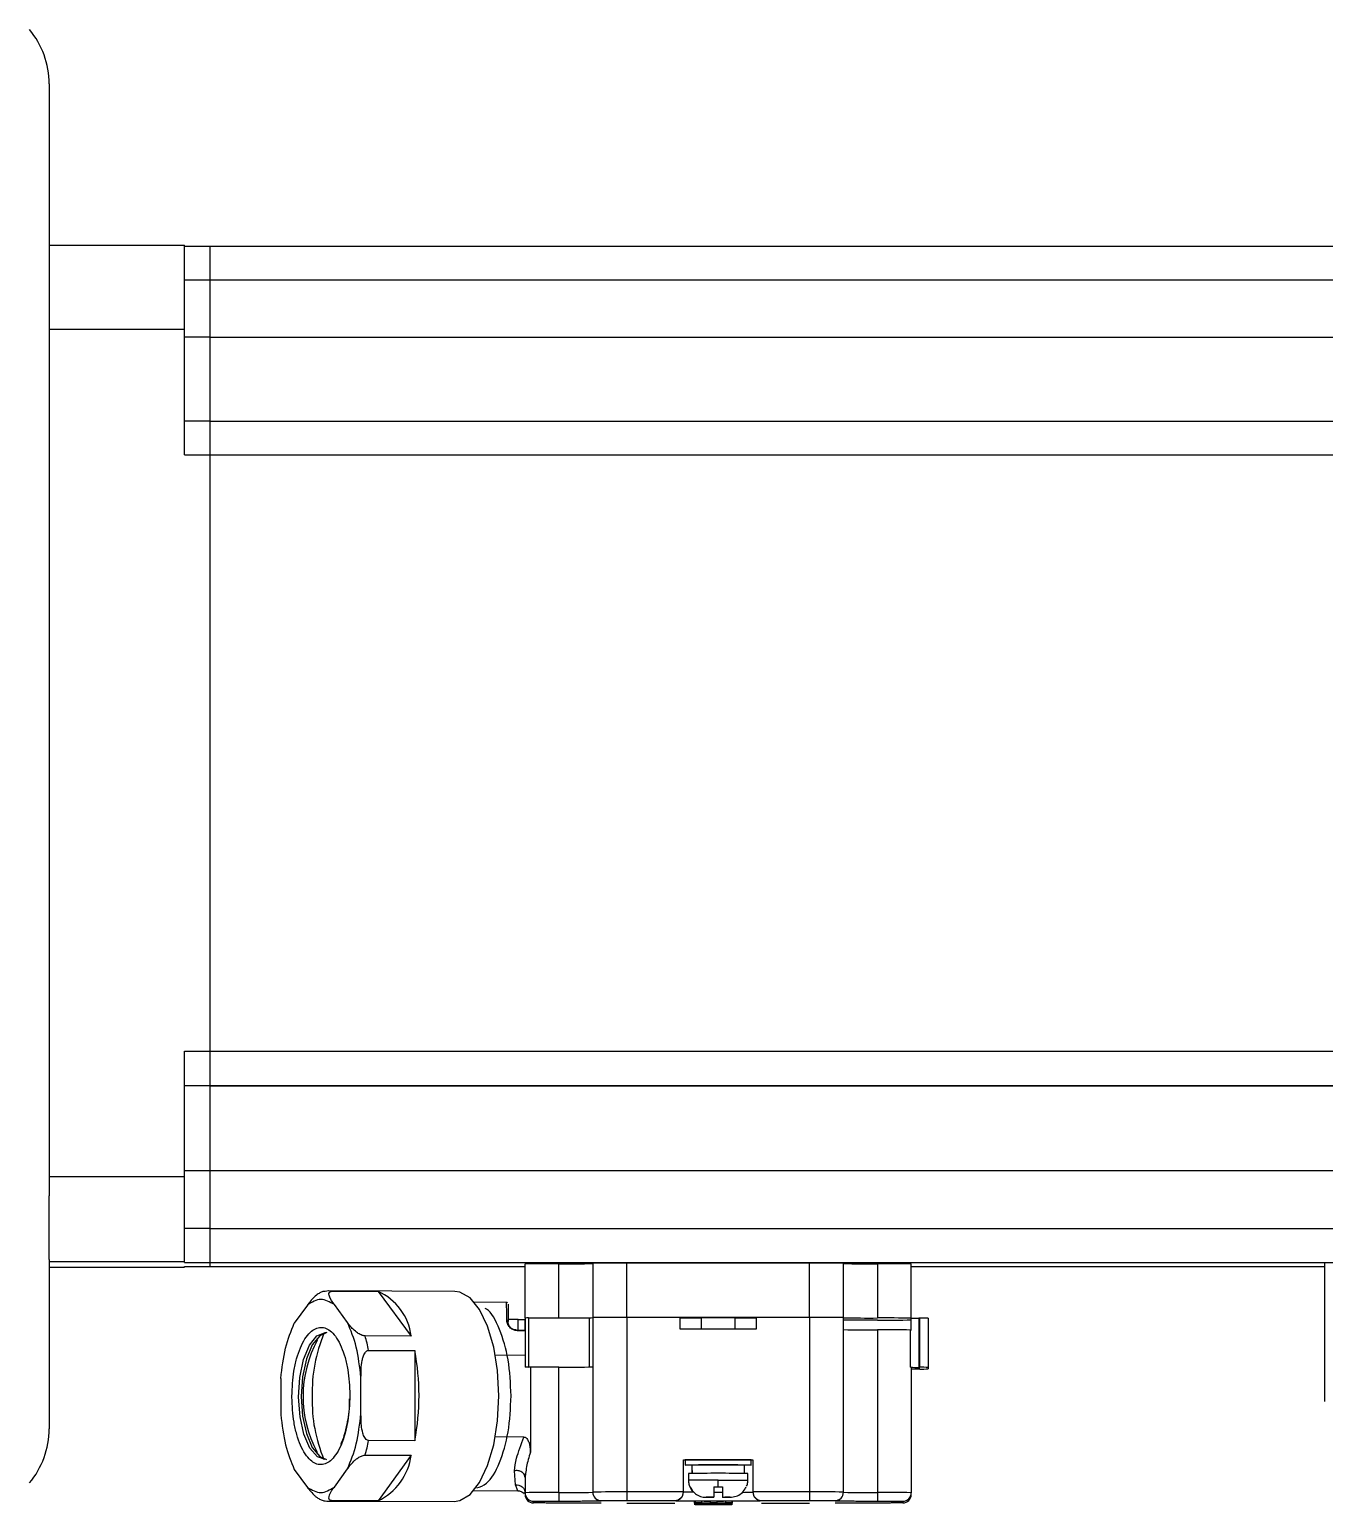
# Model space of a CAD drawing. Header units: millimetres. Extents: x 415 to 2018, y 500 to 823.
# Drawn here: x 1175.1 to 1182.75, y 711.06 to 719.77 of the extents above; entities that cross this region are included whole.
import ezdxf

# ---------------------------------------------------------------- set-up
doc = ezdxf.new("R2010")
doc.units = ezdxf.units.MM

msp = doc.modelspace()

# ---------------------------------------------------------------- linework, layer by layer
at = {"color": 161, "linetype": 'Continuous', "lineweight": 25, "true_color": 0x67adff}
for p, q in [((1175.2177, 719.4463), (1175.2177, 718.4808)), ((1175.2177, 718.4931), (1176.0177, 718.4931)), ((1175.2177, 718.4808), (1175.2177, 718.1099)), ((1176.0177, 717.9963), (1176.0177, 718.4931)), ((1176.0177, 718.4884), (1176.1677, 718.4884)), ((1176.1677, 718.4884), (1184.8977, 718.4884)), ((1176.1677, 718.2897), (1176.1677, 718.4884)), ((1176.0177, 718.2897), (1176.1677, 718.2897)), ((1176.1677, 718.2897), (1184.8977, 718.2897)), ((1176.1677, 717.9497), (1176.1677, 718.2897)), ((1175.2177, 718.1099), (1175.2177, 715.1347)), ((1176.0177, 717.9963), (1175.2177, 717.9963)), ((1176.0177, 717.2563), (1176.0177, 717.9963)), ((1176.1677, 717.9497), (1176.0177, 717.9497)), ((1176.1677, 717.9497), (1184.8977, 717.9497)), ((1176.1677, 717.455), (1176.1677, 717.9497)), ((1176.1677, 717.455), (1176.0177, 717.455)), ((1176.1677, 717.455), (1184.8977, 717.455)), ((1176.1677, 717.2563), (1176.1677, 717.455)), ((1176.0177, 717.2563), (1176.1677, 717.2563)), ((1176.1677, 717.2563), (1184.8977, 717.2563)), ((1176.1677, 713.7364), (1176.1677, 717.2563)), ((1175.2177, 715.1347), (1175.2177, 712.8827)), ((1176.0177, 713.7364), (1176.1677, 713.7364)), ((1176.0177, 712.9964), (1176.0177, 713.7364)), ((1176.1677, 713.7364), (1184.8977, 713.7364)), ((1176.1677, 713.5351), (1176.1677, 713.7364)), ((1176.0177, 713.5351), (1176.1677, 713.5351)), ((1176.1677, 713.533), (1176.0177, 713.533)), ((1176.1677, 713.5351), (1184.8977, 713.5351)), ((1176.1677, 713.533), (1176.1677, 713.5351)), ((1176.1677, 713.533), (1184.8977, 713.533)), ((1176.1677, 713.0298), (1176.1677, 713.533)), ((1175.2177, 712.9964), (1176.0177, 712.9964)), ((1176.1677, 713.0298), (1176.0177, 713.0298)), ((1176.0177, 712.4932), (1176.0177, 712.9964)), ((1184.8977, 713.0298), (1176.1677, 713.0298)), ((1176.1677, 712.6898), (1176.1677, 713.0298)), ((1175.2177, 712.507), (1175.2177, 712.8827)), ((1176.1677, 712.6898), (1176.0177, 712.6898)), ((1176.1677, 712.6898), (1184.8977, 712.6898)), ((1176.1677, 712.4886), (1176.1677, 712.6898)), ((1175.2177, 712.507), (1175.2177, 711.5084)), ((1176.0177, 712.4932), (1175.2177, 712.4932)), ((1175.2177, 712.4615), (1176.0177, 712.4615)), ((1176.0177, 712.4886), (1176.0177, 712.4932)), ((1176.0177, 712.4886), (1176.1677, 712.4886)), ((1176.0177, 712.4662), (1176.1677, 712.4662)), ((1176.0177, 712.4615), (1176.0177, 712.4662)), ((1176.1677, 712.4886), (1184.8977, 712.4886)), ((1176.1677, 712.4662), (1176.1677, 712.4886)), ((1176.1677, 712.4662), (1178.0277, 712.4662)), ((1178.0277, 712.1608), (1178.0277, 712.4808)), ((1178.2277, 712.1629), (1178.2277, 712.4821)), ((1178.4277, 712.4843), (1178.4277, 712.1643)), ((1178.6277, 712.1656), (1178.6277, 712.4856)), ((1179.7077, 712.4856), (1178.6277, 712.4856)), ((1179.7077, 712.1656), (1179.7077, 712.4856)), ((1179.9077, 712.1643), (1179.9077, 712.4843)), ((1180.1077, 712.4821), (1180.1077, 712.1621)), ((1180.3077, 712.161), (1180.3077, 712.4808)), ((1180.3077, 712.4662), (1182.7477, 712.4662)), ((1182.7477, 712.484), (1182.7477, 711.6741)), ((1177.6126, 712.3193), (1176.8695, 712.3215)), ((1176.8886, 712.3198), (1177.1605, 712.319)), ((1177.1605, 712.319), (1177.3552, 712.0556)), ((1177.9178, 712.2539), (1177.7288, 712.2545)), ((1176.7429, 712.2387), (1176.6651, 712.1313)), ((1176.9796, 712.1356), (1176.9017, 712.2409)), ((1177.9277, 712.2433), (1177.9277, 712.1407)), ((1178.0277, 712.1618), (1178.0277, 711.8718)), ((1178.0477, 712.1621), (1178.4077, 712.1638)), ((1178.0477, 712.1621), (1178.0477, 711.8721)), ((1178.4077, 711.8738), (1178.4077, 712.1638)), ((1178.4277, 712.1643), (1178.4277, 711.1343)), ((1179.7077, 712.1656), (1178.6277, 712.1656)), ((1178.6277, 712.1656), (1178.6277, 711.1356)), ((1178.9427, 712.1656), (1178.6277, 712.1656)), ((1178.9427, 712.0956), (1178.9427, 712.1656)), ((1178.9427, 712.1623), (1179.0677, 712.1623)), ((1179.0677, 712.1646), (1179.0677, 712.0956)), ((1179.2677, 712.0956), (1179.2677, 712.1646)), ((1179.2677, 712.1623), (1179.3927, 712.1623)), ((1179.3927, 712.1656), (1179.3927, 712.0956)), ((1179.7077, 712.1656), (1179.3927, 712.1656)), ((1179.7077, 712.1656), (1179.7077, 711.1356)), ((1179.9077, 711.1343), (1179.9077, 712.1643)), ((1177.9277, 712.1559), (1177.9877, 712.1559)), ((1177.9777, 712.091), (1178.0278, 712.0908)), ((1177.9807, 712.088), (1178.0278, 712.0879)), ((1177.9877, 712.091), (1177.9877, 712.1559)), ((1178.0277, 712.1513), (1177.9877, 712.1513)), ((1178.0277, 712.1608), (1178.0277, 712.1513)), ((1178.0277, 712.0908), (1178.0277, 712.1513)), ((1179.3927, 712.0956), (1178.9427, 712.0956)), ((1180.1077, 712.0921), (1180.1077, 711.1321)), ((1180.3037, 711.8711), (1180.3037, 712.0911)), ((1180.3077, 712.091), (1180.3077, 712.161)), ((1180.3527, 712.1608), (1180.3527, 711.8708)), ((1180.3577, 712.1608), (1180.3527, 712.1608)), ((1180.3577, 711.8708), (1180.3577, 712.1608)), ((1180.4077, 712.1605), (1180.4077, 711.8705)), ((1177.3552, 712.0556), (1177.0834, 712.0564)), ((1177.1043, 711.9708), (1177.3762, 711.97)), ((1177.3762, 711.97), (1177.3762, 711.4379)), ((1177.8521, 711.9441), (1178.0277, 711.9436)), ((1178.0277, 711.8716), (1178.0277, 711.8718)), ((1178.0589, 711.8715), (1178.0277, 711.8716)), ((1178.0477, 711.8721), (1178.4077, 711.8738)), ((1178.0589, 711.8715), (1178.0589, 711.3696)), ((1178.2277, 711.1321), (1178.2277, 711.8721)), ((1180.3077, 711.8708), (1180.3077, 711.1308)), ((1180.3527, 711.8708), (1180.3577, 711.8708)), ((1180.3577, 711.8609), (1180.3527, 711.8609)), ((1180.4077, 711.8705), (1180.4077, 711.8613)), ((1176.5857, 711.8047), (1176.5857, 711.5921)), ((1177.059, 711.5986), (1177.059, 711.8112)), ((1176.6512, 711.6949), (1176.6512, 711.7)), ((1176.9935, 711.7085), (1176.9935, 711.7034)), ((1182.7477, 711.6741), (1182.7477, 711.6699)), ((1177.3762, 711.4379), (1177.1043, 711.4387)), ((1178.0213, 711.4596), (1177.852, 711.4601)), ((1177.0834, 711.3525), (1177.3552, 711.3517)), ((1177.3552, 711.3517), (1177.1605, 711.083)), ((1178.9627, 711.3256), (1179.3727, 711.3256)), ((1178.9627, 711.1356), (1178.9627, 711.3256)), ((1178.9627, 711.3241), (1178.9727, 711.3237)), ((1178.9727, 711.3241), (1178.9727, 711.2941)), ((1179.3227, 711.2446), (1179.3227, 711.2941)), ((1179.3627, 711.2941), (1179.3627, 711.3241)), ((1179.3627, 711.3237), (1179.3727, 711.3241)), ((1179.3727, 711.3256), (1179.3727, 711.1356)), ((1176.6651, 711.2677), (1176.7429, 711.1625)), ((1176.9017, 711.1646), (1176.9796, 711.272)), ((1177.9706, 711.1767), (1177.9648, 711.2599)), ((1178.0266, 711.2281), (1178.029, 711.242)), ((1178.0309, 711.2434), (1178.0277, 711.2204)), ((1178.0277, 711.2204), (1178.0277, 711.1308)), ((1178.9927, 711.2441), (1178.9927, 711.2041)), ((1179.1677, 711.1651), (1179.1677, 711.2052)), ((1179.3427, 711.2041), (1179.3427, 711.2441)), ((1177.7255, 711.1435), (1177.9845, 711.1427)), ((1177.9842, 711.1427), (1177.9706, 711.1767)), ((1178.0277, 711.1308), (1178.0277, 711.1297)), ((1178.2277, 711.1321), (1178.2277, 711.0818)), ((1178.4277, 711.1343), (1178.4277, 711.1334)), ((1178.6277, 711.1356), (1178.6277, 711.0853)), ((1178.9627, 711.1356), (1178.6277, 711.1356)), ((1178.9627, 711.1341), (1178.9627, 711.1356)), ((1179.0029, 711.1639), (1179.0029, 711.1642)), ((1179.1427, 711.1651), (1179.1677, 711.1651)), ((1179.1427, 711.1651), (1179.1427, 711.1045)), ((1179.1677, 711.163), (1179.1427, 711.163)), ((1179.1677, 711.1651), (1179.1927, 711.1651)), ((1179.1927, 711.163), (1179.1677, 711.163)), ((1179.1927, 711.1651), (1179.1927, 711.1045)), ((1179.3325, 711.1642), (1179.3325, 711.1639)), ((1179.7077, 711.1356), (1179.3727, 711.1356)), ((1179.3727, 711.1356), (1179.3727, 711.1341)), ((1179.7077, 711.1356), (1179.7077, 711.0853)), ((1179.9077, 711.1334), (1179.9077, 711.1343)), ((1180.1077, 711.1321), (1180.1077, 711.0818)), ((1180.3077, 711.1209), (1180.3077, 711.1308)), ((1176.8658, 711.0815), (1177.609, 711.0793)), ((1177.1605, 711.083), (1176.8886, 711.0838)), ((1178.0309, 711.1109), (1178.0306, 711.1123)), ((1178.0777, 711.071), (1178.0777, 711.0808)), ((1178.4777, 711.0834), (1178.4777, 711.0843)), ((1178.6277, 711.0853), (1178.9127, 711.0853)), ((1178.9127, 711.0665), (1178.6277, 711.0665)), ((1178.9127, 711.0853), (1178.9127, 711.0841)), ((1179.027, 711.0791), (1179.027, 711.0691)), ((1179.2486, 711.0682), (1179.0314, 711.0682)), ((1179.0314, 711.0682), (1179.0314, 711.0679)), ((1179.0314, 711.0679), (1179.162, 711.0679)), ((1179.2486, 711.063), (1179.0314, 711.063)), ((1179.0314, 711.063), (1179.0314, 711.0627)), ((1179.0314, 711.0627), (1179.162, 711.0627)), ((1179.0694, 711.0808), (1179.0315, 711.0808)), ((1179.0315, 711.0808), (1179.0315, 711.0708)), ((1179.0315, 711.0708), (1179.0316, 711.0703)), ((1179.0694, 711.0708), (1179.0315, 711.0708)), ((1179.2484, 711.0669), (1179.0316, 711.0663)), ((1179.0316, 711.0663), (1179.082, 711.0661)), ((1179.0316, 711.0661), (1179.0316, 711.0658)), ((1179.0316, 711.0658), (1179.1973, 711.0653)), ((1179.1973, 711.0653), (1179.0316, 711.0649)), ((1179.0316, 711.0646), (1179.2345, 711.0651)), ((1179.0316, 711.0649), (1179.0316, 711.0646)), ((1179.2484, 711.0616), (1179.0316, 711.0616)), ((1179.0316, 711.0616), (1179.0316, 711.0613)), ((1179.0316, 711.0613), (1179.2484, 711.0613)), ((1179.0317, 711.0672), (1179.0317, 711.067)), ((1179.0317, 711.067), (1179.2486, 711.067)), ((1179.0317, 711.062), (1179.0317, 711.0619)), ((1179.0317, 711.0619), (1179.2486, 711.0619)), ((1179.162, 711.0679), (1179.0409, 711.0673)), ((1179.162, 711.0627), (1179.0409, 711.0621)), ((1179.0889, 711.0694), (1179.0611, 711.0696)), ((1179.0694, 711.0808), (1179.0694, 711.0708)), ((1179.0694, 711.0703), (1179.0694, 711.0708)), ((1179.082, 711.0661), (1179.1677, 711.0664)), ((1179.1427, 711.1042), (1179.097, 711.1042)), ((1179.1427, 711.1039), (1179.097, 711.1039)), ((1179.1068, 711.0673), (1179.242, 711.068)), ((1179.2486, 711.0673), (1179.1068, 711.0673)), ((1179.1068, 711.0621), (1179.242, 711.0628)), ((1179.2486, 711.0621), (1179.1068, 711.0621)), ((1179.1603, 711.0808), (1179.1199, 711.0808)), ((1179.1199, 711.0808), (1179.1199, 711.0708)), ((1179.1199, 711.0708), (1179.1199, 711.07)), ((1179.1603, 711.0708), (1179.1199, 711.0708)), ((1179.1427, 711.1042), (1179.1427, 711.1039)), ((1179.1603, 711.0808), (1179.1603, 711.0708)), ((1179.1603, 711.07), (1179.1603, 711.0708)), ((1179.1677, 711.0664), (1179.1677, 711.0659)), ((1179.1677, 711.0659), (1179.2081, 711.0658)), ((1179.2198, 711.0696), (1179.1901, 711.0694)), ((1179.1927, 711.1042), (1179.2384, 711.1042)), ((1179.1927, 711.1039), (1179.2384, 711.1039)), ((1179.1927, 711.1039), (1179.1927, 711.1036)), ((1179.2081, 711.0665), (1179.2484, 711.0666)), ((1179.2081, 711.0658), (1179.2081, 711.0665)), ((1179.2485, 711.0808), (1179.2107, 711.0808)), ((1179.2107, 711.0808), (1179.2107, 711.0708)), ((1179.2485, 711.0708), (1179.2107, 711.0708)), ((1179.2107, 711.0708), (1179.2107, 711.0703)), ((1179.2484, 711.0666), (1179.2484, 711.0669)), ((1179.2484, 711.0654), (1179.2484, 711.0653)), ((1179.2484, 711.0613), (1179.2484, 711.0616)), ((1179.2485, 711.0808), (1179.2485, 711.0708)), ((1179.2485, 711.0703), (1179.2485, 711.0708)), ((1179.2486, 711.0681), (1179.2486, 711.0682)), ((1179.2486, 711.067), (1179.2486, 711.0673)), ((1179.2486, 711.0629), (1179.2486, 711.063)), ((1179.2486, 711.0619), (1179.2486, 711.0621)), ((1179.253, 711.0691), (1179.253, 711.0791)), ((1179.4227, 711.0853), (1179.7077, 711.0853)), ((1179.4227, 711.0841), (1179.4227, 711.0853)), ((1179.7077, 711.0665), (1179.4227, 711.0665)), ((1179.8577, 711.0843), (1179.8577, 711.0834)), ((1180.2577, 711.0808), (1180.2577, 711.071))]:
    msp.add_line(p, q, dxfattribs=at)
for points in [[(1177.609, 711.0793), (1177.6424, 711.0843), (1177.7037, 711.1209), (1177.7597, 711.1911), (1177.8069, 711.2909), (1177.8428, 711.4144), (1177.8652, 711.5544), (1177.8728, 711.7029), (1177.8652, 711.8512), (1177.8428, 711.9906), (1177.8069, 712.1131), (1177.7597, 712.2116), (1177.7037, 712.2803), (1177.6424, 712.3152), (1177.6126, 712.3193)], [(1179.0327, 712.1641), (1179.043, 712.1644), (1179.0723, 712.1647), (1179.1161, 712.1648), (1179.1677, 712.1649), (1179.2194, 712.1648), (1179.2632, 712.1647), (1179.2924, 712.1644), (1179.3027, 712.1641), (1179.2924, 712.1637), (1179.2677, 712.1635)], [(1179.0677, 712.1635), (1179.043, 712.1637), (1179.0327, 712.1641)], [(1176.8484, 711.3266), (1176.8023, 711.343), (1176.7578, 711.3945), (1176.7224, 711.476), (1176.6994, 711.5796), (1176.691, 711.6952), (1176.6982, 711.8113), (1176.7202, 711.9168), (1176.7549, 712.0011), (1176.7988, 712.0562), (1176.8477, 712.0765), (1176.8507, 712.0766)], [(1176.8582, 712.0761), (1176.8157, 712.0575), (1176.7716, 712.0037), (1176.7365, 711.9202), (1176.714, 711.8154), (1176.7062, 711.6994)], [(1176.7062, 711.6994), (1176.714, 711.5836), (1176.7365, 711.4794), (1176.7716, 711.3969), (1176.8157, 711.3442), (1176.856, 711.327)], [(1179.0147, 711.2933), (1178.9876, 711.2936), (1178.9727, 711.2941), (1178.9876, 711.2945), (1179.0298, 711.2949), (1179.0931, 711.2952), (1179.1677, 711.2953), (1179.2423, 711.2952), (1179.3056, 711.2949), (1179.3479, 711.2945), (1179.3627, 711.2941)], [(1179.3627, 711.2941), (1179.3479, 711.2936), (1179.3227, 711.2933)], [(1179.1677, 711.2052), (1179.2347, 711.2051), (1179.2915, 711.2049), (1179.3294, 711.2045), (1179.3427, 711.2041)], [(1179.0199, 711.1332), (1178.9783, 711.1336), (1178.9627, 711.1341)], [(1179.1927, 711.1328), (1179.1677, 711.1328), (1179.1427, 711.1328)]]:
    msp.add_lwpolyline(points, dxfattribs=at)
for centre, radius, start, end in [((1174.7177, 719.4463), 0.5, 0, 39.80557), ((1178.1777, 704.5952), 7.887, 89.63678, 91.08977), ((1178.2777, 720.3688), 7.8868, 269.63678, 271.08978), ((1178.5778, 704.602), 7.8837, 89.6369, 91.0905), ((1179.7577, 704.6024), 7.8834, 88.90947, 90.36312), ((1180.0577, 720.369), 7.8871, 268.91024, 270.36321), ((1180.1577, 704.5951), 7.8871, 88.91024, 90.36321), ((1176.8691, 712.2098), 0.1117, 79.97378, 101.58717), ((1177.0216, 712.0126), 0.3365, 7.34387, 65.61244), ((1178.0447, 711.6154), 0.5467, 89.67743, 91.77388), ((1178.4109, 712.7036), 0.5398, 269.66424, 271.78718), ((1178.5776, 704.2941), 7.8716, 89.63536, 91.09119), ((1179.7578, 704.2945), 7.8713, 88.90878, 90.36466), ((1180.0577, 720.049), 7.8871, 268.91024, 270.36321), ((1180.1577, 704.2751), 7.8871, 88.91024, 90.36321), ((1180.0578, 704.2661), 7.8837, 89.6369, 91.0905), ((1180.0577, 719.979), 7.8871, 268.91024, 270.36321), ((1180.1578, 720.0211), 7.8716, 269.63536, 271.09119), ((1180.1444, 700.2623), 11.8299, 89.22874, 90.17786), ((1180.3103, 712.3384), 0.2474, 268.45471, 269.39061), ((1180.3468, 716.3466), 4.1858, 269.46443, 270.07971), ((1180.3703, 710.1998), 1.9611, 88.90584, 90.36677), ((1177.4022, 711.7), 0.6855, 150.98403, 208.67704), ((1177.6581, 711.7275), 0.8872, 157.1646, 181.88754), ((1176.0966, 711.7695), 1.0276, 11.2995, 16.21258), ((1176.0027, 711.7039), 1.399, 349.03613, 10.96387), ((1178.0447, 711.3175), 0.5546, 89.68806, 91.75472), ((1178.2107, 692.5407), 19.3314, 89.94946, 90.44996), ((1178.2777, 719.7634), 7.8915, 269.6372, 271.08935), ((1178.4109, 712.4136), 0.5398, 269.66424, 271.78718), ((1180.3041, 711.8457), 0.0254, 81.84693, 90.97935), ((1180.3434, 714.8258), 2.955, 269.22878, 270.1787), ((1180.3475, 707.5195), 4.3414, 89.93131, 90.52454), ((1180.3703, 709.9098), 1.9611, 88.90584, 90.36677), ((1180.3703, 713.822), 1.9611, 269.63323, 271.09416), ((1177.6443, 711.6682), 0.8734, 178.02665, 202.98589), ((1174.7177, 711.5084), 0.5, 320.19443, 0), ((1176.0772, 711.6428), 1.0472, 343.90591, 348.75744), ((1177.0095, 711.3974), 0.3487, 295.64812, 352.48298), ((1179.1677, 701.0104), 10.3155, 88.91685, 91.08315), ((1179.1677, 701.6491), 9.6462, 89.0793, 90.9207), ((1179.1677, 700.147), 11.0984, 89.09652, 90.90348), ((1179.124, 704.3041), 6.9012, 89.63697, 91.08995), ((1178.1778, 703.2331), 7.8991, 89.6379, 91.08865), ((1178.0777, 711.1308), 0.05, 179.99912, 270), ((1178.0777, 711.121), 0.05, 180.00252, 269.99748), ((1178.2778, 719.0033), 7.8714, 269.63534, 271.09121), ((1178.5777, 703.2486), 7.8871, 89.63679, 91.08976), ((1178.4777, 711.1343), 0.05, 180.0008, 270), ((1178.4777, 711.1334), 0.05, 180.00009, 270.00162), ((1178.9127, 711.1341), 0.05, 269.99838, 359.99991), ((1179.3057, 713.5281), 2.395, 270.10949, 271.60421), ((1179.4227, 711.1341), 0.05, 180.00009, 270), ((1179.7577, 703.249), 7.8868, 88.91021, 90.36323), ((1179.8577, 711.1343), 0.05, 269.99912, 359.99736), ((1179.8577, 711.1334), 0.05, 269.99841, 0.00159), ((1180.0576, 719.0036), 7.8716, 268.90881, 270.36464), ((1180.1576, 703.2331), 7.8992, 88.91135, 90.3621), ((1180.2577, 711.1308), 0.05, 269.99741, 0.00088), ((1180.2577, 711.121), 0.05, 270.00081, 0.00072), ((1176.8661, 711.1933), 0.1117, 259.97378, 281.58717), ((1179.0311, 711.0377), 0.0415, 89.39271, 95.65344), ((1179.0561, 710.2649), 0.8047, 89.64471, 92.07288), ((1179.2372, 710.6271), 0.4384, 88.53536, 90.33771)]:
    msp.add_arc(centre, radius, start, end, dxfattribs=at)
for centre, major_axis, ratio, start_param, end_param in [((1179.1677, 711.2941), (0, 0.309), 0.5016, 1.570796, 1.732794), ((1179.1677, 711.2441), (0, 0.309), 0.5016, 1.489806, 1.570796), ((1178.9127, 711.1353), (0.0355, 0.0355), 0.993679, 3.930161, 5.500958), ((1179.4227, 711.1353), (-0.0355, 0.0355), 0.993679, 0.782228, 2.353024)]:
    msp.add_ellipse(centre, major_axis=major_axis, ratio=ratio, start_param=start_param, end_param=end_param, dxfattribs=at)
for points, knots in [([(1176.8467, 712.3193), (1176.8442, 712.3191), (1176.8387, 712.3188), (1176.8281, 712.3158), (1176.8125, 712.3089), (1176.7808, 712.2871), (1176.7602, 712.2622), (1176.7458, 712.2426), (1176.7429, 712.2387)], [0, 0, 0, 0, 0.0059259, 0.0131724, 0.0245227, 0.0466769, 0.1177615, 0.1353643, 0.1353643, 0.1353643, 0.1353643]), ([(1176.9017, 712.2409), (1176.8753, 712.2564), (1176.8223, 712.2876), (1176.7694, 712.255), (1176.7429, 712.2387)], [0, 0, 0, 0, 0.0863072, 0.1726145, 0.1726145, 0.1726145, 0.1726145]), ([(1176.9017, 712.2409), (1176.8897, 712.2576), (1176.8748, 712.2781), (1176.8691, 712.3019), (1176.8702, 712.311), (1176.8758, 712.3169), (1176.8814, 712.3194), (1176.8866, 712.3197), (1176.8886, 712.3198)], [0, 0, 0, 0, 0.0559479, 0.06871968, 0.0835628, 0.08954939, 0.09559208, 0.09943364, 0.09943364, 0.09943364, 0.09943364]), ([(1177.9238, 712.2518), (1177.9232, 712.2523), (1177.9218, 712.2532), (1177.9197, 712.2538), (1177.9183, 712.2539), (1177.9177, 712.2539)], [0, 0, 0, 0, 0.002465413, 0.004857813, 0.006582848, 0.006582848, 0.006582848, 0.006582848]), ([(1177.9202, 712.1488), (1177.9198, 712.1796), (1177.919, 712.2413), (1177.9182, 712.2497), (1177.9177, 712.2539)], [0, 0, 0, 0, 0.0525684, 0.1051894, 0.1051894, 0.1051894, 0.1051894]), ([(1177.9453, 711.7022), (1177.9418, 711.7757), (1177.9348, 711.922), (1177.8796, 712.0993), (1177.8274, 712.2025), (1177.7944, 712.2163), (1177.7914, 712.2176)], [0, 0, 0, 0, 0.1792215, 0.3571167, 0.5353192, 0.5529675, 0.5529675, 0.5529675, 0.5529675]), ([(1176.5857, 711.8047), (1176.5931, 711.8671), (1176.6079, 711.9917), (1176.646, 712.0848), (1176.6651, 712.1313)], [0, 0, 0, 0, 0.1688321, 0.3376647, 0.3376647, 0.3376647, 0.3376647]), ([(1176.6512, 711.7), (1176.6535, 711.7507), (1176.657, 711.8288), (1176.6782, 711.9231), (1176.7002, 711.9879), (1176.7275, 712.0408), (1176.7671, 712.0904), (1176.8215, 712.1164), (1176.876, 712.0931), (1176.9158, 712.0455), (1176.9433, 711.994), (1176.9655, 711.9302), (1176.9871, 711.8371), (1176.991, 711.7592), (1176.9935, 711.7085)], [0, 0, 0, 0, 0.1121526, 0.1724907, 0.2340965, 0.2957027, 0.3560401, 0.4681929, 0.5803457, 0.6406832, 0.7022895, 0.763896, 0.8242334, 0.9363857, 0.9363857, 0.9363857, 0.9363857]), ([(1177.059, 711.8112), (1177.0516, 711.8733), (1177.0368, 711.9975), (1176.9986, 712.0896), (1176.9796, 712.1356)], [0, 0, 0, 0, 0.1677988, 0.3355962, 0.3355962, 0.3355962, 0.3355962]), ([(1177.0834, 712.0564), (1177.0809, 712.0565), (1177.0754, 712.0569), (1177.0647, 712.0598), (1177.0491, 712.0667), (1177.0174, 712.0881), (1176.9969, 712.1126), (1176.9824, 712.1318), (1176.9796, 712.1356)], [0, 0, 0, 0, 0.005885, 0.0130812, 0.0243533, 0.0463544, 0.1169466, 0.1344272, 0.1344272, 0.1344272, 0.1344272]), ([(1177.9807, 712.088), (1177.9772, 712.0882), (1177.9702, 712.0885), (1177.9596, 712.0916), (1177.9496, 712.0964), (1177.9404, 712.1033), (1177.9323, 712.1121), (1177.9223, 712.1284), (1177.9211, 712.1401), (1177.9202, 712.1488)], [0, 0, 0, 0, 0.00926703, 0.01800806, 0.0266676, 0.03559216, 0.04674929, 0.05923652, 0.0949204, 0.0949204, 0.0949204, 0.0949204]), ([(1177.9277, 712.1407), (1177.9276, 712.1416), (1177.9274, 712.1434), (1177.9258, 712.1459), (1177.9233, 712.1478), (1177.9212, 712.1485), (1177.9202, 712.1488)], [0, 0, 0, 0, 0.00289586, 0.005956, 0.00901758, 0.0119143, 0.0119143, 0.0119143, 0.0119143]), ([(1177.9777, 712.091), (1177.9746, 712.0911), (1177.9688, 712.0915), (1177.9595, 712.0941), (1177.9512, 712.0983), (1177.9434, 712.1042), (1177.9367, 712.1117), (1177.9291, 712.125), (1177.9283, 712.1341), (1177.9277, 712.1407)], [0, 0, 0, 0, 0.00768942, 0.01471593, 0.02152784, 0.0286104, 0.03794783, 0.04914794, 0.07813606, 0.07813606, 0.07813606, 0.07813606]), ([(1177.9777, 712.091), (1177.978, 712.0909), (1177.9786, 712.0909), (1177.9794, 712.0903), (1177.9801, 712.0893), (1177.9805, 712.0884), (1177.9807, 712.088)], [0, 0, 0, 0, 0.001123958, 0.002248181, 0.003372404, 0.004496766, 0.004496766, 0.004496766, 0.004496766]), ([(1177.059, 711.8112), (1177.0592, 711.8449), (1177.0596, 711.8863), (1177.0715, 711.9345), (1177.0794, 711.953), (1177.0893, 711.9648), (1177.0968, 711.97), (1177.1022, 711.9706), (1177.1043, 711.9708)], [0, 0, 0, 0, 0.0989502, 0.1215375, 0.1477891, 0.1583767, 0.169064, 0.1758575, 0.1758575, 0.1758575, 0.1758575]), ([(1176.9935, 711.7034), (1176.9912, 711.6527), (1176.9877, 711.5746), (1176.9664, 711.4803), (1176.9445, 711.4154), (1176.9172, 711.3625), (1176.8776, 711.313), (1176.8232, 711.287), (1176.7687, 711.3103), (1176.7288, 711.3578), (1176.7014, 711.4093), (1176.6792, 711.4731), (1176.6575, 711.5663), (1176.6537, 711.6442), (1176.6512, 711.6949)], [0, 0, 0, 0, 0.1121638, 0.1725072, 0.23412, 0.2957333, 0.3560769, 0.4682403, 0.5804035, 0.6407463, 0.7023592, 0.7639718, 0.8243146, 0.9364776, 0.9364776, 0.9364776, 0.9364776]), ([(1176.9894, 711.6841), (1176.9895, 711.6703), (1176.9899, 711.6127), (1176.976, 711.531), (1176.9566, 711.4554), (1176.9428, 711.4265), (1176.9372, 711.4148)], [0, 0, 0, 0, 0.0362473, 0.1519232, 0.2262866, 0.2765682, 0.2765682, 0.2765682, 0.2765682]), ([(1177.7429, 711.1593), (1177.7624, 711.1656), (1177.8126, 711.1818), (1177.8802, 711.3004), (1177.9347, 711.4835), (1177.9418, 711.6293), (1177.9453, 711.7022)], [0, 0, 0, 0, 0.1066552, 0.2750803, 0.4425316, 0.6102617, 0.6102617, 0.6102617, 0.6102617]), ([(1176.5857, 711.5921), (1176.5931, 711.53), (1176.6079, 711.4058), (1176.646, 711.3137), (1176.6651, 711.2677)], [0, 0, 0, 0, 0.1677975, 0.3355943, 0.3355943, 0.3355943, 0.3355943]), ([(1176.9796, 711.272), (1176.9986, 711.3185), (1177.0368, 711.4116), (1177.0516, 711.5363), (1177.059, 711.5986)], [0, 0, 0, 0, 0.168833, 0.3376651, 0.3376651, 0.3376651, 0.3376651]), ([(1177.1043, 711.4387), (1177.1019, 711.439), (1177.0967, 711.4396), (1177.0882, 711.4456), (1177.0776, 711.4594), (1177.0618, 711.5026), (1177.0593, 711.552), (1177.059, 711.5909), (1177.059, 711.5986)], [0, 0, 0, 0, 0.0077064, 0.0171307, 0.0318915, 0.0607032, 0.1531492, 0.1760417, 0.1760417, 0.1760417, 0.1760417]), ([(1177.9648, 711.2599), (1177.9678, 711.2834), (1177.9746, 711.3389), (1178.0042, 711.4154), (1178.0213, 711.4596)], [0, 0, 0, 0, 0.0879906, 0.2082163, 0.2082163, 0.2082163, 0.2082163]), ([(1178.0213, 711.4596), (1178.0236, 711.4593), (1178.0281, 711.4588), (1178.0354, 711.4541), (1178.0442, 711.4434), (1178.0549, 711.4171), (1178.0586, 711.3905), (1178.0588, 711.3718), (1178.0589, 711.3696)], [0, 0, 0, 0, 0.0073478, 0.0146705, 0.0267384, 0.0495309, 0.0982731, 0.1045931, 0.1045931, 0.1045931, 0.1045931]), ([(1176.9796, 711.272), (1176.9922, 711.289), (1177.0076, 711.3099), (1177.0372, 711.3342), (1177.0519, 711.3436), (1177.0661, 711.3495), (1177.0756, 711.3522), (1177.0812, 711.3524), (1177.0834, 711.3525)], [0, 0, 0, 0, 0.0761633, 0.0935498, 0.1137562, 0.1219057, 0.1301315, 0.1353612, 0.1353612, 0.1353612, 0.1353612]), ([(1178.0589, 711.3696), (1178.0502, 711.3405), (1178.0365, 711.2945), (1178.0324, 711.2571), (1178.0309, 711.2434)], [0, 0, 0, 0, 0.0819428, 0.1295516, 0.1295516, 0.1295516, 0.1295516]), ([(1178.0277, 711.2204), (1178.0275, 711.2233), (1178.0271, 711.2292), (1178.0234, 711.2379), (1178.0172, 711.2462), (1178.0085, 711.2532), (1177.998, 711.2583), (1177.9866, 711.261), (1177.9753, 711.2617), (1177.9682, 711.2605), (1177.9648, 711.2599)], [0, 0, 0, 0, 0.00958133, 0.0199514, 0.03092521, 0.0422271, 0.05352829, 0.0645019, 0.07487232, 0.08445379, 0.08445379, 0.08445379, 0.08445379]), ([(1178.9927, 711.2041), (1178.9932, 711.1965), (1178.9942, 711.1811), (1179.0029, 711.1593), (1179.0112, 711.1448), (1179.0172, 711.1391), (1179.0176, 711.1388)], [0, 0, 0, 0, 0.02290415, 0.04666748, 0.07009568, 0.07138825, 0.07138825, 0.07138825, 0.07138825]), ([(1179.336, 711.1705), (1179.3375, 711.1742), (1179.342, 711.1849), (1179.3424, 711.1965), (1179.3427, 711.2041)], [0, 0, 0, 0, 0.01178687, 0.03450633, 0.03450633, 0.03450633, 0.03450633]), ([(1176.7429, 711.1625), (1176.7694, 711.1469), (1176.8223, 711.1157), (1176.8753, 711.1483), (1176.9017, 711.1646)], [0, 0, 0, 0, 0.0863072, 0.1726145, 0.1726145, 0.1726145, 0.1726145]), ([(1176.7429, 711.1625), (1176.7555, 711.1458), (1176.771, 711.1253), (1176.8005, 711.1014), (1176.8152, 711.0922), (1176.8295, 711.0863), (1176.8389, 711.0837), (1176.8445, 711.0834), (1176.8467, 711.0832)], [0, 0, 0, 0, 0.0756352, 0.0929015, 0.1129673, 0.121061, 0.1292299, 0.1344233, 0.1344233, 0.1344233, 0.1344233]), ([(1176.8886, 711.0838), (1176.8863, 711.084), (1176.8813, 711.0843), (1176.875, 711.0873), (1176.8695, 711.0943), (1176.8694, 711.1162), (1176.885, 711.1411), (1176.899, 711.1607), (1176.9017, 711.1646)], [0, 0, 0, 0, 0.0044198, 0.0098256, 0.0182911, 0.0348158, 0.0878363, 0.1009661, 0.1009661, 0.1009661, 0.1009661]), ([(1177.9706, 711.1767), (1177.9773, 711.1769), (1177.9877, 711.1772), (1178.0009, 711.1722), (1178.0103, 711.1662), (1178.0181, 711.1584), (1178.0237, 711.1492), (1178.0271, 711.1395), (1178.0275, 711.1329), (1178.0277, 711.1297)], [0, 0, 0, 0, 0.01940252, 0.03009702, 0.04115266, 0.05229482, 0.06324369, 0.07373949, 0.0835905, 0.0835905, 0.0835905, 0.0835905]), ([(1177.9844, 711.1427), (1177.9877, 711.1425), (1177.9945, 711.1421), (1178.0046, 711.1388), (1178.0143, 711.1334), (1178.0196, 711.128), (1178.0222, 711.1252)], [0, 0, 0, 0, 0.00987585, 0.02046006, 0.03157574, 0.04297428, 0.04297428, 0.04297428, 0.04297428]), ([(1179.0029, 711.1642), (1179.0085, 711.1544), (1179.0196, 711.1348), (1179.0474, 711.1145), (1179.0745, 711.1052), (1179.0914, 711.1045), (1179.097, 711.1042)], [0, 0, 0, 0, 0.0335871, 0.0671636, 0.1010136, 0.1179084, 0.1179084, 0.1179084, 0.1179084]), ([(1179.2384, 711.1042), (1179.2503, 711.1053), (1179.274, 711.1075), (1179.3051, 711.1255), (1179.3237, 711.1464), (1179.3306, 711.1604), (1179.3325, 711.1642)], [0, 0, 0, 0, 0.0354214, 0.0709042, 0.1051054, 0.1178946, 0.1178946, 0.1178946, 0.1178946]), ([(1178.0777, 711.0808), (1178.0797, 711.081), (1178.0828, 711.0811), (1178.1015, 711.0814), (1178.1209, 711.0815), (1178.1448, 711.0816), (1178.1797, 711.0818), (1178.2088, 711.0818), (1178.2277, 711.0818)], [0, 0, 0, 0, 0.0359187, 0.0554445, 0.0750048, 0.0945305, 0.1140908, 0.1500098, 0.1500098, 0.1500098, 0.1500098]), ([(1178.2277, 711.07), (1178.2088, 711.07), (1178.1797, 711.07), (1178.1448, 711.0702), (1178.1209, 711.0703), (1178.1015, 711.0704), (1178.0828, 711.0706), (1178.0797, 711.0708), (1178.0777, 711.071)], [0, 0, 0, 0, 0.035919, 0.0554453, 0.075005, 0.0945309, 0.114091, 0.1500098, 0.1500098, 0.1500098, 0.1500098]), ([(1178.2277, 711.0818), (1178.2592, 711.0818), (1178.3077, 711.0818), (1178.3659, 711.082), (1178.4057, 711.0823), (1178.438, 711.0825), (1178.4692, 711.0829), (1178.4744, 711.0832), (1178.4777, 711.0834)], [0, 0, 0, 0, 0.0598643, 0.0924182, 0.1250067, 0.1575612, 0.19015, 0.2500143, 0.2500143, 0.2500143, 0.2500143]), ([(1178.4777, 711.0684), (1178.4744, 711.0686), (1178.4692, 711.0689), (1178.438, 711.0693), (1178.4057, 711.0695), (1178.366, 711.0697), (1178.3077, 711.0699), (1178.2592, 711.07), (1178.2277, 711.07)], [0, 0, 0, 0, 0.0598644, 0.0924187, 0.1250076, 0.1575622, 0.1901501, 0.2500144, 0.2500144, 0.2500144, 0.2500144]), ([(1178.4777, 711.0843), (1178.4797, 711.0844), (1178.4828, 711.0846), (1178.5015, 711.0849), (1178.5209, 711.085), (1178.5448, 711.0851), (1178.5797, 711.0852), (1178.6088, 711.0853), (1178.6277, 711.0853)], [0, 0, 0, 0, 0.0359183, 0.0554444, 0.0750039, 0.0945302, 0.1140895, 0.1500083, 0.1500083, 0.1500083, 0.1500083]), ([(1178.9127, 711.0841), (1178.9161, 711.0839), (1178.9214, 711.0836), (1178.9532, 711.0832), (1178.9861, 711.0829), (1179.0267, 711.0827), (1179.0861, 711.0825), (1179.1677, 711.0824), (1179.2493, 711.0825), (1179.3087, 711.0827), (1179.3493, 711.0829), (1179.3822, 711.0832), (1179.414, 711.0836), (1179.4193, 711.0839), (1179.4227, 711.0841)], [0, 0, 0, 0, 0.0610615, 0.0942673, 0.1275073, 0.1607132, 0.1939537, 0.255015, 0.3160763, 0.3492821, 0.3825219, 0.4157281, 0.4489679, 0.5100294, 0.5100294, 0.5100294, 0.5100294]), ([(1179.253, 711.0691), (1179.2518, 711.069), (1179.2494, 711.0688), (1179.2255, 711.0685), (1179.1878, 711.0684), (1179.1426, 711.0683), (1179.0965, 711.0684), (1179.0571, 711.0685), (1179.0311, 711.0688), (1179.0284, 711.069), (1179.027, 711.0691)], [0, 0, 0, 0, 0.0296174, 0.0562146, 0.082903, 0.1115959, 0.1409097, 0.1688123, 0.1962734, 0.2260535, 0.2260535, 0.2260535, 0.2260535]), ([(1179.027, 711.0639), (1179.0276, 711.0639), (1179.0288, 711.0641), (1179.0396, 711.0642), (1179.0597, 711.0644), (1179.0932, 711.0645), (1179.1373, 711.0646), (1179.1814, 711.0646), (1179.2192, 711.0644), (1179.2459, 711.0642), (1179.2504, 711.064), (1179.2527, 711.0639)], [0, 0, 0, 0, 0.0199761, 0.0387186, 0.0570521, 0.0851153, 0.1144523, 0.1436819, 0.1710504, 0.1975158, 0.2256913, 0.2256913, 0.2256913, 0.2256913]), ([(1179.2527, 711.0639), (1179.2525, 711.0638), (1179.2522, 711.0637), (1179.2331, 711.0634), (1179.2004, 711.0632), (1179.1585, 711.0632), (1179.1129, 711.0632), (1179.0736, 711.0633), (1179.0463, 711.0634), (1179.0298, 711.0636), (1179.028, 711.0638), (1179.027, 711.0639)], [0, 0, 0, 0, 0.0278849, 0.0531145, 0.0780912, 0.1044254, 0.1325992, 0.1613506, 0.1809101, 0.2017669, 0.2257059, 0.2257059, 0.2257059, 0.2257059]), ([(1179.14, 711.0697), (1179.127, 711.0697), (1179.1037, 711.0697), (1179.0722, 711.0698), (1179.0502, 711.0699), (1179.0382, 711.07), (1179.0323, 711.0701), (1179.0318, 711.0703), (1179.0316, 711.0703)], [0, 0, 0, 0, 0.0248901, 0.0443533, 0.060672, 0.0738101, 0.0892988, 0.1085038, 0.1085038, 0.1085038, 0.1085038]), ([(1179.0316, 711.0661), (1179.0694, 711.066), (1179.1371, 711.0658), (1179.2048, 711.0656), (1179.2346, 711.0655)], [0, 0, 0, 0, 0.1136941, 0.2030262, 0.2030262, 0.2030262, 0.2030262]), ([(1179.0317, 711.0672), (1179.0319, 711.0672), (1179.0322, 711.0672), (1179.035, 711.0672), (1179.0387, 711.0673), (1179.0409, 711.0673)], [0, 0, 0, 0, 0.002646063, 0.005204899, 0.00917461, 0.00917461, 0.00917461, 0.00917461]), ([(1179.0317, 711.062), (1179.0319, 711.062), (1179.0322, 711.062), (1179.035, 711.0621), (1179.0387, 711.0621), (1179.0409, 711.0621)], [0, 0, 0, 0, 0.002645766, 0.005206744, 0.009174605, 0.009174605, 0.009174605, 0.009174605]), ([(1179.0854, 711.0636), (1179.0802, 711.0636), (1179.0694, 711.0637), (1179.0653, 711.0639), (1179.0679, 711.064), (1179.0804, 711.0642), (1179.1013, 711.0643), (1179.1273, 711.0643), (1179.1561, 711.0643), (1179.1739, 711.0643), (1179.1828, 711.0642)], [0, 0, 0, 0, 0.0156741, 0.032393, 0.0495179, 0.0651238, 0.0811564, 0.0983267, 0.1166949, 0.1352753, 0.1352753, 0.1352753, 0.1352753]), ([(1179.0889, 711.0694), (1179.0824, 711.0693), (1179.0704, 711.0692), (1179.0689, 711.0691), (1179.0682, 711.0691)], [0, 0, 0, 0, 0.01137934, 0.02072011, 0.02072011, 0.02072011, 0.02072011]), ([(1179.0682, 711.0691), (1179.0687, 711.069), (1179.0695, 711.0689), (1179.077, 711.0688), (1179.0892, 711.0687), (1179.1056, 711.0687), (1179.1249, 711.0686), (1179.1458, 711.0686), (1179.1669, 711.0686), (1179.1859, 711.0687), (1179.2009, 711.0688), (1179.2108, 711.0689), (1179.2118, 711.069), (1179.2124, 711.0691)], [0, 0, 0, 0, 0.0132907, 0.0255507, 0.0374123, 0.0495131, 0.0620844, 0.0751608, 0.0885548, 0.1020116, 0.1143211, 0.1278959, 0.1441668, 0.1441668, 0.1441668, 0.1441668]), ([(1179.1199, 711.08), (1179.1139, 711.08), (1179.1027, 711.08), (1179.0875, 711.08), (1179.0759, 711.0801), (1179.0701, 711.0802), (1179.0696, 711.0803), (1179.0694, 711.0803)], [0, 0, 0, 0, 0.01056046, 0.01966399, 0.02779445, 0.03803234, 0.05047317, 0.05047317, 0.05047317, 0.05047317]), ([(1179.1199, 711.07), (1179.1139, 711.07), (1179.1027, 711.07), (1179.0875, 711.07), (1179.0759, 711.0701), (1179.0701, 711.0702), (1179.0696, 711.0703), (1179.0694, 711.0703)], [0, 0, 0, 0, 0.01056049, 0.01966405, 0.02779451, 0.03803245, 0.05047333, 0.05047333, 0.05047333, 0.05047333]), ([(1179.1828, 711.0642), (1179.1881, 711.0642), (1179.1991, 711.0642), (1179.21, 711.0641), (1179.2144, 711.0639), (1179.2122, 711.0637), (1179.2008, 711.0636), (1179.1831, 711.0635), (1179.156, 711.0634), (1179.1267, 711.0634), (1179.1006, 711.0635), (1179.0904, 711.0635), (1179.0854, 711.0636)], [0, 0, 0, 0, 0.0126782, 0.0261315, 0.0417938, 0.0603603, 0.0758351, 0.0901671, 0.1044714, 0.1324124, 0.1455793, 0.1581466, 0.1581466, 0.1581466, 0.1581466]), ([(1179.097, 711.1042), (1179.0992, 711.1043), (1179.1036, 711.1043), (1179.1143, 711.1044), (1179.1273, 711.1045), (1179.1376, 711.1045), (1179.1427, 711.1045)], [0, 0, 0, 0, 0.01139457, 0.0228568, 0.03425307, 0.04571648, 0.04571648, 0.04571648, 0.04571648]), ([(1179.1427, 711.1036), (1179.1376, 711.1036), (1179.1273, 711.1037), (1179.1143, 711.1037), (1179.1035, 711.1038), (1179.0992, 711.1039), (1179.097, 711.1039)], [0, 0, 0, 0, 0.01140672, 0.02286128, 0.03425906, 0.0457269, 0.0457269, 0.0457269, 0.0457269]), ([(1179.2485, 711.0703), (1179.2483, 711.0703), (1179.2478, 711.0702), (1179.2425, 711.07), (1179.2326, 711.0699), (1179.2138, 711.0698), (1179.1815, 711.0697), (1179.1551, 711.0697), (1179.14, 711.0697)], [0, 0, 0, 0, 0.0184217, 0.0334107, 0.0461192, 0.058179, 0.0797925, 0.1085026, 0.1085026, 0.1085026, 0.1085026]), ([(1179.2107, 711.0803), (1179.2105, 711.0803), (1179.2102, 711.0802), (1179.206, 711.0801), (1179.1966, 711.08), (1179.1801, 711.08), (1179.1672, 711.08), (1179.1603, 711.08)], [0, 0, 0, 0, 0.01073559, 0.01978688, 0.02790902, 0.03820515, 0.05044372, 0.05044372, 0.05044372, 0.05044372]), ([(1179.2107, 711.0703), (1179.2105, 711.0703), (1179.2102, 711.0702), (1179.206, 711.0701), (1179.1966, 711.07), (1179.1801, 711.07), (1179.1672, 711.07), (1179.1603, 711.07)], [0, 0, 0, 0, 0.01073562, 0.01978689, 0.02790903, 0.03820516, 0.05044373, 0.05044373, 0.05044373, 0.05044373]), ([(1179.2124, 711.0691), (1179.211, 711.0691), (1179.2086, 711.0693), (1179.1957, 711.0694), (1179.1901, 711.0694)], [0, 0, 0, 0, 0.01263365, 0.02229761, 0.02229761, 0.02229761, 0.02229761]), ([(1179.1927, 711.1045), (1179.1978, 711.1045), (1179.2081, 711.1045), (1179.2211, 711.1044), (1179.2319, 711.1043), (1179.2363, 711.1043), (1179.2384, 711.1042)], [0, 0, 0, 0, 0.01140646, 0.0228608, 0.03425827, 0.04572541, 0.04572541, 0.04572541, 0.04572541]), ([(1179.2384, 711.1039), (1179.2362, 711.1039), (1179.2319, 711.1038), (1179.2211, 711.1037), (1179.2082, 711.1037), (1179.1979, 711.1036), (1179.1927, 711.1036)], [0, 0, 0, 0, 0.0113932, 0.0228539, 0.03424967, 0.045712, 0.045712, 0.045712, 0.045712]), ([(1179.253, 711.0691), (1179.2513, 711.0692), (1179.2483, 711.0694), (1179.2284, 711.0695), (1179.2198, 711.0696)], [0, 0, 0, 0, 0.01889486, 0.03321266, 0.03321266, 0.03321266, 0.03321266]), ([(1179.2484, 711.0653), (1179.2481, 711.0653), (1179.2476, 711.0652), (1179.2433, 711.0652), (1179.2378, 711.0652), (1179.2345, 711.0651)], [0, 0, 0, 0, 0.00399511, 0.00784784, 0.01383263, 0.01383263, 0.01383263, 0.01383263]), ([(1179.2486, 711.0681), (1179.2485, 711.068), (1179.2482, 711.068), (1179.2462, 711.068), (1179.2436, 711.068), (1179.242, 711.068)], [0, 0, 0, 0, 0.001900851, 0.003729244, 0.00655305, 0.00655305, 0.00655305, 0.00655305]), ([(1179.2486, 711.0629), (1179.2485, 711.0629), (1179.2482, 711.0629), (1179.2462, 711.0628), (1179.2436, 711.0628), (1179.242, 711.0628)], [0, 0, 0, 0, 0.001892545, 0.00372175, 0.006553121, 0.006553121, 0.006553121, 0.006553121]), ([(1179.7077, 711.0853), (1179.7274, 711.0853), (1179.7667, 711.0852), (1179.8163, 711.085), (1179.8509, 711.0847), (1179.8555, 711.0845), (1179.8577, 711.0843)], [0, 0, 0, 0, 0.037502, 0.0750037, 0.1125059, 0.1500081, 0.1500081, 0.1500081, 0.1500081]), ([(1179.8577, 711.0834), (1179.8611, 711.0832), (1179.8663, 711.0829), (1179.8974, 711.0825), (1179.9297, 711.0823), (1179.9695, 711.082), (1180.0277, 711.0818), (1180.0763, 711.0818), (1180.1077, 711.0818)], [0, 0, 0, 0, 0.0598643, 0.0924187, 0.1250069, 0.1575614, 0.1901502, 0.2500143, 0.2500143, 0.2500143, 0.2500143]), ([(1180.1077, 711.07), (1180.0763, 711.07), (1180.0277, 711.0699), (1179.9695, 711.0697), (1179.9297, 711.0695), (1179.8974, 711.0693), (1179.8663, 711.0689), (1179.8611, 711.0686), (1179.8577, 711.0684)], [0, 0, 0, 0, 0.0598642, 0.0924181, 0.1250073, 0.1575618, 0.19015, 0.2500143, 0.2500143, 0.2500143, 0.2500143]), ([(1180.1077, 711.0818), (1180.1266, 711.0818), (1180.1557, 711.0818), (1180.1906, 711.0816), (1180.2145, 711.0815), (1180.2339, 711.0814), (1180.2526, 711.0811), (1180.2557, 711.081), (1180.2577, 711.0808)], [0, 0, 0, 0, 0.0359187, 0.055444, 0.0750043, 0.09453, 0.11409, 0.1500083, 0.1500083, 0.1500083, 0.1500083]), ([(1180.2577, 711.071), (1180.2557, 711.0708), (1180.2526, 711.0706), (1180.2339, 711.0704), (1180.2145, 711.0703), (1180.1907, 711.0702), (1180.1557, 711.07), (1180.1266, 711.07), (1180.1077, 711.07)], [0, 0, 0, 0, 0.0359183, 0.0554439, 0.075004, 0.0945295, 0.1140896, 0.1500083, 0.1500083, 0.1500083, 0.1500083])]:
    msp.add_open_spline(points, degree=3, knots=knots, dxfattribs=at)

doc.saveas('drawing.dxf')
